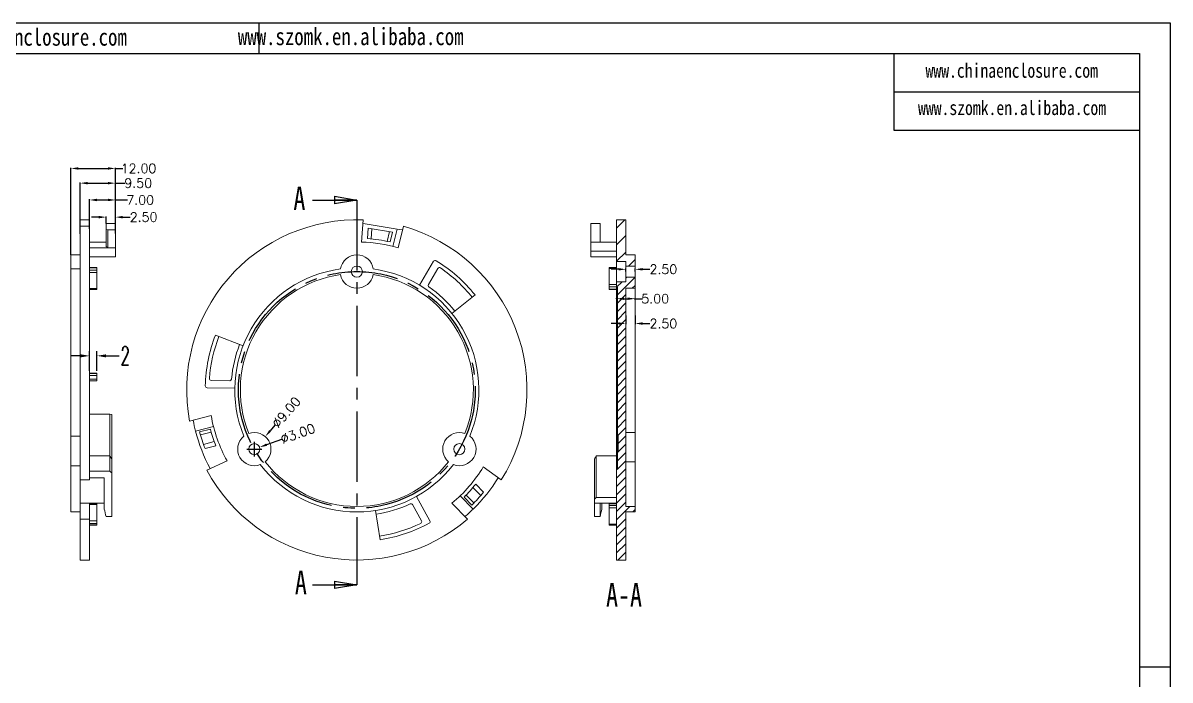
# Model space of a CAD drawing. Header units: inches. Extents: x -602 to 2189, y 557 to 1254.
# Drawn here: x 1879.2 to 2189.3, y 727.9 to 905.6 of the extents above; entities that cross this region are included whole.
import ezdxf

# ---------------------------------------------------------------- set-up
doc = ezdxf.new("R2010")
doc.units = ezdxf.units.IN
doc.linetypes.add('CENTER2', pattern=[28.575, 19.05, -3.175, 3.175, -3.175])
doc.layers.add('文字', color=81, linetype='Continuous')
doc.styles.add('SLDTEXTSTYLE0', font='TXT', dxfattribs={"width": 0.75})
doc.styles.add('SLDTEXTSTYLE2', font='TXT', dxfattribs={"width": 0.6, "bigfont": 'bigfont'})
doc.styles.get("Standard").update_dxf_attribs({"font": 'txt', "bigfont": 'gbcbig.shx'})
doc.styles.add('宋体', font='', dxfattribs={"width": 0.8, "height": 3.5})
doc.styles.get('宋体').set_extended_font_data('SimSun')
doc.dimstyles.new('2.5', dxfattribs={"dimtxt": 2.5, "dimasz": 2, "dimexe": 0.18, "dimexo": 0.0625, "dimgap": 0.09, "dimtad": 0, "dimzin": 0, "dimdsep": 46, "dimtxsty": 'Standard', "dimcen": 2, "dimclrd": 3, "dimclre": 3, "dimclrt": 256, "dimadec": 0, "dimazin": 0, "dimtfac": 1, "dimtofl": 0, "dimtmove": 0, "dimatfit": 3, "dimfxl": 1, "dimtolj": 1, "dimtzin": 0, "dimarcsym": 0})
doc.dimstyles.new('5', dxfattribs={"dimtxt": 5, "dimasz": 2.5, "dimexe": 1.25, "dimexo": 0.625, "dimtad": 0, "dimtxsty": 'SLDTEXTSTYLE2', "dimcen": 2.5, "dimclrd": 3, "dimclre": 3, "dimclrt": 256, "dimadec": 0, "dimazin": 0, "dimtfac": 1, "dimtofl": 0, "dimtmove": 0, "dimatfit": 3, "dimfxl": 1, "dimarcsym": 0})

# ---------------------------------------------------------------- blocks, each defined once
blk = doc.blocks.new('_CLOSED')
at = {"color": 0, "linetype": 'ByBlock', "lineweight": -2}
for p, q in [((-1, 0.166667), (0, 0)), ((-1, 0.166667), (-1, -0.166667)), ((0, 0), (-1, -0.166667)), ((0, 0), (-1, 0))]:
    blk.add_line(p, q, dxfattribs=at)
blk = doc.blocks.new('*D16')
at = {"color": 3, "lineweight": -2}
for p, q in [((1894.69, 848.58), (1894.69, 862.43)), ((1896.69, 862.25), (1902.19, 862.25)), ((1904.19, 851.37), (1904.19, 862.43)), ((1904.19, 862.25), (1906.73, 862.25))]:
    blk.add_line(p, q, dxfattribs=at)
at = {"color": 3}
for points in [[(1896.69, 862.58), (1896.69, 861.92), (1894.69, 862.25)], [(1902.19, 862.58), (1902.19, 861.92), (1904.19, 862.25)]]:
    blk.add_solid(points, dxfattribs=at)
at = {"layer": 'Defpoints', "color": 0}
for p in [(1904.19, 862.25), (1904.19, 851.31), (1894.69, 848.52)]:
    blk.add_point(p, dxfattribs=at)
at = {"insert": (1910.36, 862.25), "char_height": 2.5, "attachment_point": 5}
blk.add_mtext('\\A1;9.50', dxfattribs=at)
blk = doc.blocks.new('*D18')
at = {"color": 3, "lineweight": -2}
for p, q in [((1899.69, 853.06), (1897.69, 853.06)), ((1901.69, 851.37), (1901.69, 853.24)), ((1904.19, 850.52), (1904.19, 853.24)), ((1906.19, 853.06), (1908.19, 853.06))]:
    blk.add_line(p, q, dxfattribs=at)
at = {"color": 3}
for points in [[(1899.69, 853.39), (1899.69, 852.72), (1901.69, 853.06)], [(1906.19, 853.39), (1906.19, 852.72), (1904.19, 853.06)]]:
    blk.add_solid(points, dxfattribs=at)
at = {"layer": 'Defpoints', "color": 0}
for p in [(1904.19, 853.06), (1901.69, 851.31), (1904.19, 850.46)]:
    blk.add_point(p, dxfattribs=at)
at = {"insert": (1911.82, 853.06), "char_height": 2.5, "attachment_point": 5}
blk.add_mtext('\\A1;2.50', dxfattribs=at)
blk = doc.blocks.new('*D19')
at = {"color": 3, "lineweight": -2}
for p, q in [((1897.19, 811.52), (1897.19, 816.81)), ((1899.19, 811.52), (1899.19, 816.81)), ((1894.69, 815.56), (1892.19, 815.56)), ((1901.69, 815.56), (1905.22, 815.56))]:
    blk.add_line(p, q, dxfattribs=at)
at = {"color": 3}
for points in [[(1894.69, 815.98), (1894.69, 815.14), (1897.19, 815.56)], [(1901.69, 815.98), (1901.69, 815.14), (1899.19, 815.56)]]:
    blk.add_solid(points, dxfattribs=at)
at = {"layer": 'Defpoints', "color": 0}
for p in [(1897.19, 815.56), (1897.19, 810.9), (1899.19, 810.9)]:
    blk.add_point(p, dxfattribs=at)
at = {"insert": (1906.85, 815.56), "char_height": 5, "attachment_point": 5, "style": 'SLDTEXTSTYLE2'}
blk.add_mtext('2', dxfattribs=at)
blk = doc.blocks.new('*D22')
at = {"color": 3, "lineweight": -2}
for p, q in [((1947.32, 796.77), (1946.01, 795.26)), ((1941.76, 788.34), (1941.76, 792.34)), ((1939.76, 790.34), (1943.76, 790.34))]:
    blk.add_line(p, q, dxfattribs=at)
at = {"color": 3}
blk.add_solid([(1945.76, 795.47), (1946.26, 795.04), (1944.7, 793.74)], dxfattribs=at)
at = {"layer": 'Defpoints', "color": 0}
for p in [(1944.7, 793.74), (1938.81, 786.94)]:
    blk.add_point(p, dxfattribs=at)
at = {"insert": (1950.37, 800.3), "char_height": 2.5, "attachment_point": 5, "rotation": 49.1452}
blk.add_mtext('\\A1;∅9.00', dxfattribs=at)
blk = doc.blocks.new('*D33')
at = {"color": 3, "lineweight": -2}
for p, q in [((2042.2, 826.48), (2042.2, 824.11)), ((2044.7, 826.48), (2044.7, 824.11)), ((2040.2, 824.29), (2038.2, 824.29)), ((2046.7, 824.29), (2048.7, 824.29))]:
    blk.add_line(p, q, dxfattribs=at)
at = {"color": 3}
for points in [[(2040.2, 824.63), (2040.2, 823.96), (2042.2, 824.29)], [(2046.7, 824.63), (2046.7, 823.96), (2044.7, 824.29)]]:
    blk.add_solid(points, dxfattribs=at)
at = {"layer": 'Defpoints', "color": 0}
for p in [(2042.2, 826.54), (2044.7, 826.54), (2044.7, 824.29)]:
    blk.add_point(p, dxfattribs=at)
at = {"insert": (2052.33, 824.29), "char_height": 2.5, "attachment_point": 5}
blk.add_mtext('\\A1;2.50', dxfattribs=at)
blk = doc.blocks.new('*D35')
at = {"color": 3, "lineweight": -2}
for p, q in [((2040.2, 838.96), (2038.2, 838.96)), ((2042.2, 838.4), (2042.2, 839.14)), ((2044.7, 838.4), (2044.7, 839.14)), ((2046.7, 838.96), (2048.7, 838.96))]:
    blk.add_line(p, q, dxfattribs=at)
at = {"color": 3}
for points in [[(2040.2, 839.29), (2040.2, 838.63), (2042.2, 838.96)], [(2046.7, 839.29), (2046.7, 838.63), (2044.7, 838.96)]]:
    blk.add_solid(points, dxfattribs=at)
at = {"layer": 'Defpoints', "color": 0}
for p in [(2042.2, 838.34), (2044.7, 838.96), (2044.7, 838.34)]:
    blk.add_point(p, dxfattribs=at)
at = {"insert": (2052.33, 838.96), "char_height": 2.5, "attachment_point": 5}
blk.add_mtext('\\A1;2.50', dxfattribs=at)
blk = doc.blocks.new('*D155')
at = {"color": 3, "lineweight": -2}
for p, q in [((1897.19, 849.9), (1897.19, 857.88)), ((1899.19, 857.7), (1902.19, 857.7)), ((1904.19, 848.68), (1904.19, 857.88)), ((1904.19, 857.7), (1907.47, 857.7))]:
    blk.add_line(p, q, dxfattribs=at)
at = {"color": 3}
for points in [[(1899.19, 858.04), (1899.19, 857.37), (1897.19, 857.7)], [(1902.19, 858.04), (1902.19, 857.37), (1904.19, 857.7)]]:
    blk.add_solid(points, dxfattribs=at)
at = {"layer": 'Defpoints', "color": 0}
for p in [(1904.19, 857.7), (1897.19, 849.84), (1904.19, 848.62)]:
    blk.add_point(p, dxfattribs=at)
at = {"insert": (1910.89, 857.7), "char_height": 2.5, "attachment_point": 5}
blk.add_mtext('\\A1;7.00', dxfattribs=at)
blk = doc.blocks.new('*D156')
at = {"color": 3, "lineweight": -2}
for p, q in [((1892.19, 842.9), (1892.19, 866.4)), ((1894.19, 866.22), (1902.19, 866.22)), ((1904.19, 850.59), (1904.19, 866.4)), ((1904.19, 866.22), (1906.19, 866.22))]:
    blk.add_line(p, q, dxfattribs=at)
at = {"color": 3}
for points in [[(1894.19, 866.55), (1894.19, 865.89), (1892.19, 866.22)], [(1902.19, 866.55), (1902.19, 865.89), (1904.19, 866.22)]]:
    blk.add_solid(points, dxfattribs=at)
at = {"layer": 'Defpoints', "color": 0}
for p in [(1892.19, 866.22), (1904.19, 850.52), (1892.19, 842.84)]:
    blk.add_point(p, dxfattribs=at)
at = {"insert": (1910.44, 866.22), "char_height": 2.5, "attachment_point": 5}
blk.add_mtext('\\A1;12.00', dxfattribs=at)
blk = doc.blocks.new('*D157')
at = {"color": 3, "lineweight": -2}
for p, q in [((1941.76, 788.34), (1941.76, 792.34)), ((1949.1, 792.97), (1945.05, 791.52)), ((1939.76, 790.34), (1943.76, 790.34))]:
    blk.add_line(p, q, dxfattribs=at)
at = {"color": 3}
blk.add_solid([(1944.94, 791.83), (1945.16, 791.21), (1943.17, 790.85)], dxfattribs=at)
at = {"layer": 'Defpoints', "color": 0}
for p in [(1943.17, 790.85), (1940.34, 789.83)]:
    blk.add_point(p, dxfattribs=at)
at = {"insert": (1953.5, 794.55), "char_height": 2.5, "attachment_point": 5, "rotation": 19.7109}
blk.add_mtext('\\A1;∅3.00', dxfattribs=at)
blk = doc.blocks.new('*D158')
at = {"color": 3, "lineweight": -2}
for p, q in [((2039.7, 831), (2039.7, 831.19)), ((2044.7, 830.69), (2044.7, 831.19)), ((2041.7, 831.01), (2042.7, 831.01)), ((2044.7, 831.01), (2046.7, 831.01))]:
    blk.add_line(p, q, dxfattribs=at)
at = {"color": 3}
for points in [[(2041.7, 831.34), (2041.7, 830.67), (2039.7, 831.01)], [(2042.7, 831.34), (2042.7, 830.67), (2044.7, 831.01)]]:
    blk.add_solid(points, dxfattribs=at)
at = {"layer": 'Defpoints', "color": 0}
for p in [(2039.7, 831.01), (2039.7, 830.94), (2044.7, 830.63)]:
    blk.add_point(p, dxfattribs=at)
at = {"insert": (2050.12, 831.01), "char_height": 2.5, "attachment_point": 5}
blk.add_mtext('\\A1;5.00', dxfattribs=at)

msp = doc.modelspace()

# ---------------------------------------------------------------- hatches: boundary and pattern name
at = {"linetype": 'Continuous', "lineweight": 0}
h = msp.add_hatch(dxfattribs=at)
h.set_pattern_fill('ANSI31', color=4, style=0)
h.set_pattern_definition([(45, (-2083.1657, 283.412), (-2.245064, 2.245064), [])])
h.paths.add_polyline_path([(2042.201, 852.339), (2039.701, 852.339), (2039.701, 841.089), (2042.201, 841.089), (2042.201, 839.839), (2044.701, 839.839), (2044.701, 842.839), (2042.201, 842.839)], flags=0)
h = msp.add_hatch(dxfattribs=at)
h.set_pattern_fill('ANSI31', color=4, scale=0.5, style=0)
h.paths.add_polyline_path([(2040.101, 789.573), (2039.901, 789.573), (2039.901, 784.892), (2039.701, 784.892), (2039.701, 760.339), (2042.201, 760.339), (2042.201, 773.339), (2044.701, 773.339), (2044.701, 774.839), (2042.201, 774.839), (2042.201, 833.839), (2044.701, 833.839), (2044.701, 836.839), (2042.201, 836.839), (2042.201, 835.589), (2039.701, 835.589), (2039.701, 834.089), (2039.901, 834.089), (2039.901, 793.962), (2040.101, 793.962)], flags=0)

# ---------------------------------------------------------------- linework, layer by layer
for p, q in [((1696.614, 905.565), (2189.302, 905.565)), ((1942.958, 905.565), (1942.958, 897.271)), ((2189.302, 905.565), (2189.302, 557.2)), ((1713.203, 897.271), (2181.007, 897.271)), ((2114.652, 897.271), (2114.652, 876.535)), ((2181.007, 897.271), (2181.007, 565.495)), ((2114.652, 886.903), (2181.007, 886.903)), ((2114.652, 876.535), (2181.007, 876.535)), ((2189.302, 731.383), (2181.007, 731.383))]:
    msp.add_line(p, q)
at = {"color": 7, "linetype": 'Continuous', "lineweight": 30}
for p, q in [((1957.468, 857.688), (1969.468, 857.688)), ((1957.468, 753.641), (1969.468, 753.641))]:
    msp.add_line(p, q, dxfattribs=at)
at = {"color": 1, "linetype": 'CENTER2'}
msp.add_line((1969.468, 857.688), (1969.468, 753.641), dxfattribs=at)
at = {"color": 7, "linetype": 'Continuous', "lineweight": 15}
for p, q in [((1897.187, 852.339), (1894.687, 852.339)), ((1894.687, 852.306), (1894.687, 852.339)), ((1894.687, 852.306), (1897.187, 852.306)), ((1894.687, 852.306), (1894.687, 850.585)), ((1894.687, 782.029), (1894.687, 850.585)), ((1894.687, 850.585), (1897.187, 850.585)), ((1897.187, 852.306), (1897.187, 852.339)), ((1897.187, 850.585), (1897.187, 852.306)), ((1897.187, 782.029), (1897.187, 850.585)), ((1901.687, 851.309), (1904.187, 851.309)), ((1901.687, 851.309), (1901.687, 849.85)), ((1901.687, 849.85), (1902.187, 849.614)), ((1901.687, 845.143), (1901.687, 849.85)), ((1904.187, 851.309), (1904.187, 849.614)), ((1971.205, 852.306), (1970.751, 846.319)), ((1971.129, 851.309), (1980.326, 849.85)), ((1972.325, 847.24), (1972.539, 850.073)), ((1979.097, 849.032), (1972.539, 850.073)), ((1973.53, 849.916), (1973.321, 847.158)), ((1979.178, 845.143), (1980.326, 849.85)), ((1980.326, 849.85), (1981.812, 849.614)), ((1980.627, 844.751), (1982.049, 850.585)), ((2035.201, 851.309), (2032.701, 851.309)), ((2032.701, 846.319), (2032.701, 851.309)), ((2035.201, 846.319), (2035.201, 851.309)), ((2039.701, 852.339), (2042.201, 852.339)), ((2039.701, 841.089), (2039.701, 852.339)), ((2042.201, 842.839), (2042.201, 852.339)), ((1902.187, 849.614), (1904.187, 849.614)), ((1902.187, 849.614), (1902.187, 844.751)), ((1904.187, 849.614), (1904.187, 844.751)), ((1977.66, 846.513), (1978.305, 849.158)), ((1978.442, 846.345), (1979.097, 849.032)), ((1901.687, 846.319), (1897.187, 846.319)), ((1902.187, 844.751), (1897.187, 844.751)), ((1904.187, 844.751), (1902.187, 844.751)), ((1904.187, 844.751), (1904.187, 842.35)), ((2032.701, 846.319), (2035.201, 846.319)), ((2032.701, 843.82), (2032.701, 846.319)), ((2032.701, 842.35), (2032.701, 843.82)), ((2032.701, 843.82), (2039.701, 843.82)), ((2035.201, 846.319), (2039.701, 846.319)), ((1894.687, 842.839), (1892.187, 842.839)), ((1892.187, 839.038), (1892.187, 842.839)), ((1904.187, 842.35), (1897.187, 842.35)), ((1990.213, 841.119), (1986.373, 834.68)), ((2032.701, 842.35), (2039.701, 842.35)), ((2042.201, 841.089), (2039.701, 841.089)), ((2039.701, 841.089), (2039.701, 835.589)), ((2042.201, 842.839), (2044.701, 842.839)), ((2042.201, 839.839), (2042.201, 841.089)), ((2044.701, 839.839), (2044.701, 842.839)), ((1892.187, 839.038), (1894.687, 839.038)), ((1892.187, 793.839), (1892.187, 839.038)), ((1899.187, 839.414), (1897.187, 839.414)), ((1897.187, 838.741), (1899.187, 838.741)), ((1899.187, 838.08), (1897.187, 838.08)), ((1899.187, 839.414), (1899.187, 839.326)), ((1899.187, 839.326), (1899.187, 838.741)), ((1899.187, 838.741), (1899.187, 838.08)), ((1899.187, 838.08), (1899.187, 833.767)), ((1991.38, 839.17), (1988.813, 834.866)), ((2039.701, 839.414), (2037.701, 839.414)), ((2037.701, 839.17), (2037.701, 839.414)), ((2037.701, 834.866), (2037.701, 839.17)), ((2042.201, 839.839), (2044.701, 839.839)), ((2042.201, 836.839), (2042.201, 839.839)), ((2044.701, 836.839), (2044.701, 839.839)), ((2037.701, 834.2), (2037.701, 834.866)), ((2037.701, 833.622), (2037.701, 834.2)), ((2039.701, 834.089), (2039.701, 835.589)), ((2039.701, 835.589), (2042.201, 835.589)), ((2042.201, 835.589), (2042.201, 836.839)), ((2044.701, 836.839), (2042.201, 836.839)), ((2044.701, 833.839), (2044.701, 836.839)), ((1897.187, 833.767), (1899.187, 833.767)), ((1897.187, 833.523), (1899.187, 833.523)), ((1899.187, 833.767), (1899.187, 833.523)), ((1995.181, 827.024), (2001.414, 832.038)), ((2037.701, 833.622), (2039.701, 833.622)), ((2037.701, 833.523), (2037.701, 833.622)), ((2037.701, 833.523), (2039.701, 833.523)), ((2039.901, 834.089), (2039.701, 834.089)), ((2039.701, 829.089), (2039.701, 834.089)), ((2039.901, 834.089), (2039.901, 793.962)), ((2044.701, 833.839), (2042.201, 833.839)), ((2042.201, 774.839), (2042.201, 833.839)), ((2044.701, 794.839), (2044.701, 833.839)), ((2039.901, 829.089), (2039.701, 829.089)), ((2039.701, 829.089), (2039.701, 805.036)), ((1938.698, 818.265), (1931.239, 821.156)), ((1899.187, 810.898), (1897.187, 810.898)), ((1897.187, 810.827), (1899.187, 810.827)), ((1899.187, 810.269), (1897.187, 810.269)), ((1899.187, 810.898), (1899.187, 810.827)), ((1899.187, 810.827), (1899.187, 810.269)), ((1899.187, 810.269), (1899.187, 809.285)), ((1899.187, 808.828), (1897.187, 808.828)), ((1899.187, 809.285), (1899.187, 808.828)), ((1928.975, 806.915), (1936.472, 806.809)), ((1930.08, 808.9), (1935.091, 808.828)), ((2039.701, 805.036), (2039.901, 805.036)), ((2039.701, 795.036), (2039.701, 805.036)), ((1902.687, 799.746), (1897.187, 799.746)), ((1902.687, 788.483), (1902.687, 799.746)), ((1902.687, 799.746), (1903.187, 799.659)), ((1903.187, 799.659), (1903.187, 787.729)), ((1930.075, 799.399), (1924.252, 797.884)), ((2039.876, 797.071), (2039.901, 797.071)), ((1930.707, 796.463), (1925.867, 795.205)), ((1929.865, 795.728), (1926.962, 794.973)), ((1930.08, 794.957), (1927.175, 794.202)), ((2039.901, 795.036), (2039.701, 795.036)), ((2039.701, 795.036), (2039.701, 789.892)), ((2040.101, 793.962), (2039.901, 793.962)), ((2039.901, 793.962), (2039.901, 789.573)), ((2040.101, 793.962), (2040.101, 789.573)), ((2044.701, 794.839), (2042.201, 794.839)), ((2044.701, 794.839), (2044.701, 786.912)), ((1894.687, 793.839), (1892.187, 793.839)), ((1892.187, 785.839), (1892.187, 793.839)), ((1928.001, 791.627), (1930.916, 792.385)), ((1931.343, 791.256), (1928.42, 790.496)), ((1902.687, 788.483), (1897.187, 788.483)), ((1902.687, 784.347), (1902.687, 788.483)), ((1903.187, 787.744), (1903.187, 783.909)), ((2033.701, 776.843), (2033.701, 787.744)), ((2034.201, 788.483), (2034.201, 777.226)), ((2034.201, 788.483), (2039.701, 788.483)), ((2039.701, 789.892), (2039.901, 789.892)), ((2039.701, 784.892), (2039.701, 789.892)), ((2039.901, 789.573), (2039.901, 784.892)), ((2040.101, 789.573), (2039.901, 789.573)), ((1892.187, 785.839), (1894.687, 785.839)), ((1892.187, 773.339), (1892.187, 785.839)), ((1928.889, 784.675), (1934.381, 787.133)), ((2008.52, 782.029), (2003.645, 785.556)), ((2039.701, 760.339), (2039.701, 784.892)), ((2039.701, 784.892), (2039.901, 784.892)), ((2044.701, 786.912), (2042.201, 786.912)), ((2044.701, 774.839), (2044.701, 786.912)), ((1894.687, 782.029), (1897.187, 782.029)), ((1894.687, 782.029), (1894.687, 775.694)), ((1902.687, 784.347), (1897.187, 784.347)), ((1901.187, 782.617), (1897.187, 782.617)), ((1901.187, 782.617), (1901.187, 774.147)), ((1903.187, 783.909), (1903.187, 772.122)), ((2002.943, 777.784), (2000.829, 779.929)), ((2001.593, 780.864), (2003.713, 778.712)), ((1894.687, 775.694), (1897.187, 775.694)), ((1894.687, 775.694), (1894.687, 771.408)), ((1901.187, 775.694), (1897.187, 775.694)), ((1897.187, 771.408), (1897.187, 775.694)), ((1899.187, 775.579), (1897.187, 775.579)), ((1899.187, 775.579), (1899.187, 775.323)), ((1899.187, 775.323), (1899.187, 770.948)), ((1986.945, 770.948), (1984.501, 775.323)), ((1989.216, 770.983), (1985.56, 777.529)), ((1995.175, 775.694), (1999.398, 771.408)), ((1997.402, 777.709), (2000.911, 774.147)), ((1998.459, 777.348), (2000.565, 775.211)), ((1999.02, 777.919), (2001.126, 775.781)), ((2034.201, 777.226), (2033.701, 776.843)), ((2033.701, 775.694), (2033.701, 776.843)), ((2033.701, 775.694), (2035.201, 775.694)), ((2033.701, 772.122), (2033.701, 775.694)), ((2034.201, 777.226), (2039.701, 777.226)), ((2035.201, 775.694), (2039.701, 775.694)), ((2035.201, 772.122), (2035.201, 775.694)), ((2035.701, 775.694), (2035.701, 774.147)), ((2039.701, 775.579), (2037.701, 775.579)), ((2037.701, 775.532), (2037.701, 775.579)), ((2037.701, 775.127), (2037.701, 775.532)), ((1892.187, 773.339), (1894.687, 773.339)), ((1974.525, 773.729), (1975.751, 765.823)), ((2037.701, 775.127), (2039.701, 775.127)), ((2037.701, 774.424), (2037.701, 775.127)), ((2039.701, 774.424), (2037.701, 774.424)), ((2037.701, 770.039), (2037.701, 774.424)), ((2044.701, 774.839), (2042.201, 774.839)), ((2044.701, 773.339), (2042.201, 773.339)), ((2042.201, 760.339), (2042.201, 773.339)), ((2044.701, 773.339), (2044.701, 774.839)), ((1897.187, 771.408), (1894.687, 771.408)), ((1894.687, 760.339), (1894.687, 771.408)), ((1897.187, 760.339), (1897.187, 771.408)), ((1897.187, 769.826), (1899.187, 769.826)), ((1897.187, 769.783), (1899.187, 769.783)), ((1899.187, 770.948), (1899.187, 770.253)), ((1899.187, 770.253), (1899.187, 769.826)), ((1899.187, 769.826), (1899.187, 769.783)), ((1901.687, 772.122), (1903.187, 772.122)), ((2035.201, 772.122), (2033.701, 772.122)), ((2037.701, 770.039), (2039.701, 770.039)), ((2037.701, 769.783), (2037.701, 770.039)), ((2037.701, 769.783), (2039.701, 769.783)), ((1894.687, 760.339), (1897.187, 760.339)), ((2042.201, 760.339), (2039.701, 760.339))]:
    msp.add_line(p, q, dxfattribs=at)
at = {"color": 8, "linetype": 'Continuous', "lineweight": 15}
for p, q in [((1899.187, 839.326), (1897.187, 839.326)), ((2039.701, 839.17), (2037.701, 839.17)), ((2037.701, 834.866), (2039.701, 834.866)), ((2039.701, 834.2), (2037.701, 834.2)), ((1897.187, 809.285), (1899.187, 809.285)), ((1899.187, 775.323), (1897.187, 775.323)), ((2039.701, 775.532), (2037.701, 775.532)), ((1897.187, 770.948), (1899.187, 770.948)), ((1899.187, 770.253), (1897.187, 770.253))]:
    msp.add_line(p, q, dxfattribs=at)
at = {"color": 1, "linetype": 'CENTER2'}
msp.add_circle((1969.468, 806.339), 32, dxfattribs=at)
at = {"color": 7, "linetype": 'Continuous', "lineweight": 15}
for centre in [(1969.468, 838.339), (1941.755, 790.339), (1997.181, 790.339)]:
    msp.add_circle(centre, 1.5, dxfattribs=at)
for centre, radius, start, end in [((1969.468, 806.339), 46, 87.83683, 190.59104), ((1969.468, 806.339), 46, 328.0969, 74.12749), ((1969.468, 806.339), 41, 77.35683, 86.00502), ((1969.468, 806.339), 40, 73.80141, 88.16292), ((1969.468, 838.339), 4.5, 8.93895, 171.06105), ((1990.643, 840.863), 0.5, 58.47764, 149.18501), ((1969.468, 806.339), 41, 38.81476, 58.47764), ((1969.468, 806.339), 33, 97.7417, 202.2583), ((1969.468, 806.339), 31.5, 98.07732, 201.92268), ((1969.468, 838.339), 4.5, 190.40212, 349.59788), ((1969.468, 806.339), 31.5, 338.07732, 81.92268), ((1969.468, 806.339), 33, 337.7417, 82.2583), ((1991.809, 838.914), 0.5, 55.55627, 149.18501), ((1969.468, 806.339), 40, 38.81476, 55.55627), ((1989.242, 834.61), 0.5, 149.18501, 235.0295), ((1969.468, 806.339), 34, 38.81476, 55.0295), ((1969.468, 806.339), 41, 158.81476, 178.47764), ((1969.468, 806.339), 40, 158.81476, 175.55627), ((1969.468, 806.339), 34, 158.81476, 175.0295), ((1930.087, 809.4), 0.5, 175.55627, 269.18501), ((1928.983, 807.415), 0.5, 178.47764, 269.18501), ((1935.098, 809.328), 0.5, 269.18501, 355.0295), ((1969.468, 806.339), 45, 190.50231, 194.32547), ((1969.468, 806.339), 40, 189.99194, 208.69601), ((1969.468, 806.339), 45, 194.32547, 208.18563), ((1969.468, 806.339), 44, 194.97084, 201.10518), ((1969.468, 806.339), 41, 194.99965, 201.58516), ((1941.755, 790.339), 4.5, 310.40212, 109.59788), ((1997.181, 790.339), 4.5, 70.40212, 229.59788), ((1941.755, 790.339), 4.5, 128.93895, 291.06105), ((1997.181, 790.339), 4.5, 248.93895, 51.06105), ((1969.468, 806.339), 46, 208.0969, 310.59104), ((1969.468, 806.339), 33, 217.7417, 322.2583), ((1969.468, 806.339), 31.5, 218.07732, 321.92268), ((1969.468, 806.339), 40, 309.99194, 328.69601), ((1969.468, 806.339), 45, 314.32547, 328.18563), ((1969.468, 806.339), 41, 314.99965, 321.58516), ((1969.468, 806.339), 44, 314.97084, 321.10518), ((1969.468, 806.339), 34, 278.81476, 295.0295), ((1984.065, 775.079), 0.5, 29.18501, 115.0295), ((1969.468, 806.339), 45, 310.50231, 314.32547), ((1969.468, 806.339), 40, 278.81476, 295.55627), ((1969.468, 806.339), 41, 278.81476, 298.47764), ((1986.508, 770.704), 0.5, 295.55627, 29.18501), ((1988.779, 770.74), 0.5, 298.47764, 29.18501)]:
    msp.add_arc(centre, radius, start, end, dxfattribs=at)
for centre, major_axis, ratio, start_param, end_param in [((1901.605, 806.339), (-3.524, 39.984), 0.3216124, 5.9721324, 6.0096462), ((1907.884, 806.339), (42.811, -42.811), 0.3238507, 4.9098196, 4.9209985), ((1901.154, 806.339), (-5.338, 44.996), 0.1170929, 2.3540778, 2.4208044), ((2035.734, 806.339), (5.338, 44.996), 0.1170929, 3.8623809, 3.9291075)]:
    msp.add_ellipse(centre, major_axis=major_axis, ratio=ratio, start_param=start_param, end_param=end_param, dxfattribs=at)
for points in [[(1903.187, 787.744), (1903.019, 787.99), (1902.853, 788.237), (1902.687, 788.483)], [(2033.701, 787.744), (2033.868, 787.99), (2034.035, 788.237), (2034.201, 788.483)]]:
    msp.add_open_spline(points, degree=3, dxfattribs=at)

# ---------------------------------------------------------------- block references
at = {"color": 7, "linetype": 'Continuous', "lineweight": 30, "xscale": 6, "yscale": 6}
for p in [(1969.468, 857.688), (1969.468, 753.641)]:
    msp.add_blockref('_CLOSED', p, dxfattribs=at)

# ---------------------------------------------------------------- texts
at = {"color": 7, "linetype": 'Continuous', "char_height": 6.35, "attachment_point": 1, "style": 'SLDTEXTSTYLE0'}
for s, insert in [('A', (1952.314, 861.33)), ('A', (1952.713, 757.459)), ('A-A', (2036.833, 754.103))]:
    msp.add_mtext(s, dxfattribs=dict(at, insert=insert))
at = {"layer": '文字', "color": 0, "attachment_point": 1, "style": '宋体'}
for s, insert, char_height, width in [('www.chinaenclosure.com', (1851.359, 904.089), 4.67141, 82.07212), ('www.szomk.en.alibaba.com', (1937.302, 904.238), 4.67141, 82.07212), ('www.chinaenclosure.com', (2123.201, 894.645), 3.89284, 68.39344), ('www.szomk.en.alibaba.com', (2121.166, 884.564), 3.89284, 68.39344)]:
    msp.add_mtext(s, dxfattribs=dict(at, insert=insert, char_height=char_height, width=width))

# ---------------------------------------------------------------- dimensions: what is measured, and where the dimension line sits
for base, p1, p2, dimstyle, picture, middle in [((1892.187, 866.22), (1904.187, 850.524), (1892.187, 842.839), '2.5', '*D156', (1910.443, 866.22)), ((1904.187, 862.25), (1894.687, 848.516), (1904.187, 851.309), '2.5', '*D16', (1910.362, 862.25)), ((1904.187, 857.702), (1897.187, 849.842), (1904.187, 848.62), '2.5', '*D155', (1910.89, 857.702)), ((1904.187, 853.058), (1901.687, 851.309), (1904.187, 850.462), '2.5', '*D18', (1911.818, 853.058)), ((2039.701, 831.006), (2044.701, 830.632), (2039.701, 830.937), '2.5', '*D158', (2050.124, 831.006)), ((2044.701, 824.294), (2042.201, 826.544), (2044.701, 826.544), '2.5', '*D33', (2052.332, 824.294)), ((1897.187, 815.561), (1899.187, 810.898), (1897.187, 810.898), '5', '*D19', (1906.847, 815.561))]:
    dim = msp.add_linear_dim(base=base, p1=p1, p2=p2, dimstyle=dimstyle)
    dim.commit()
    dim.dimension.update_dxf_attribs({"geometry": picture, "text_midpoint": middle, "dimtype": 160})
dim = msp.add_linear_dim(base=(2044.701, 838.959), p1=(2042.201, 838.339), p2=(2044.701, 838.339), dimstyle='2.5')
dim.commit()
dim.dimension.update_dxf_attribs({"geometry": '*D35', "text_midpoint": (2052.332, 838.959)})
dim = msp.add_diameter_dim_2p(p1=(1938.812, 786.936), p2=(1944.699, 793.743), dimstyle='2.5')
dim.commit()
dim.dimension.update_dxf_attribs({"geometry": '*D22', "text_midpoint": (1950.373, 800.303)})
dim = msp.add_diameter_dim_2p(p1=(1940.343, 789.833), p2=(1943.168, 790.845), dimstyle='2.5')
dim.commit()
dim.dimension.update_dxf_attribs({"geometry": '*D157', "text_midpoint": (1953.496, 794.545), "dimtype": 163})

doc.saveas('drawing.dxf')
